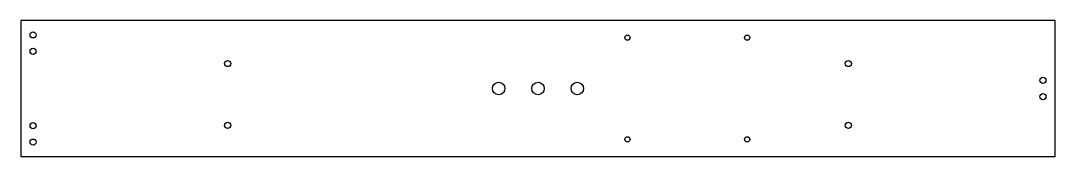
# Model space of a CAD drawing. Header units: millimetres. Extents: x -250 to 250, y -33 to 33.
import ezdxf

# ---------------------------------------------------------------- set-up
doc = ezdxf.new("R2010")
doc.units = ezdxf.units.MM

msp = doc.modelspace()

# ---------------------------------------------------------------- linework, layer by layer
at = {"color": 7, "linetype": 'Continuous', "lineweight": 25}
for p, q in [((250, 32.9), (-250, 32.9)), ((-250, 32.9), (-250, -32.9)), ((250, -32.9), (250, 32.9)), ((-250, -32.9), (250, -32.9))]:
    msp.add_line(p, q, dxfattribs=at)
for centre, radius in [((-244, 26), 1.5), ((43.25, 24.65), 1.25), ((101.05, 24.65), 1.25), ((-244, 18), 1.5), ((-150, 12.1), 1.5), ((150, 12.1), 1.5), ((244, 4), 1.5), ((-19, 0), 3), ((0, 0), 3), ((19, 0), 3), ((244, -4), 1.5), ((-244, -18), 1.5), ((-150, -17.9), 1.5), ((150, -17.9), 1.5), ((-244, -26), 1.5), ((43.25, -24.65), 1.25), ((101.05, -24.65), 1.25)]:
    msp.add_circle(centre, radius, dxfattribs=at)

doc.saveas('drawing.dxf')
